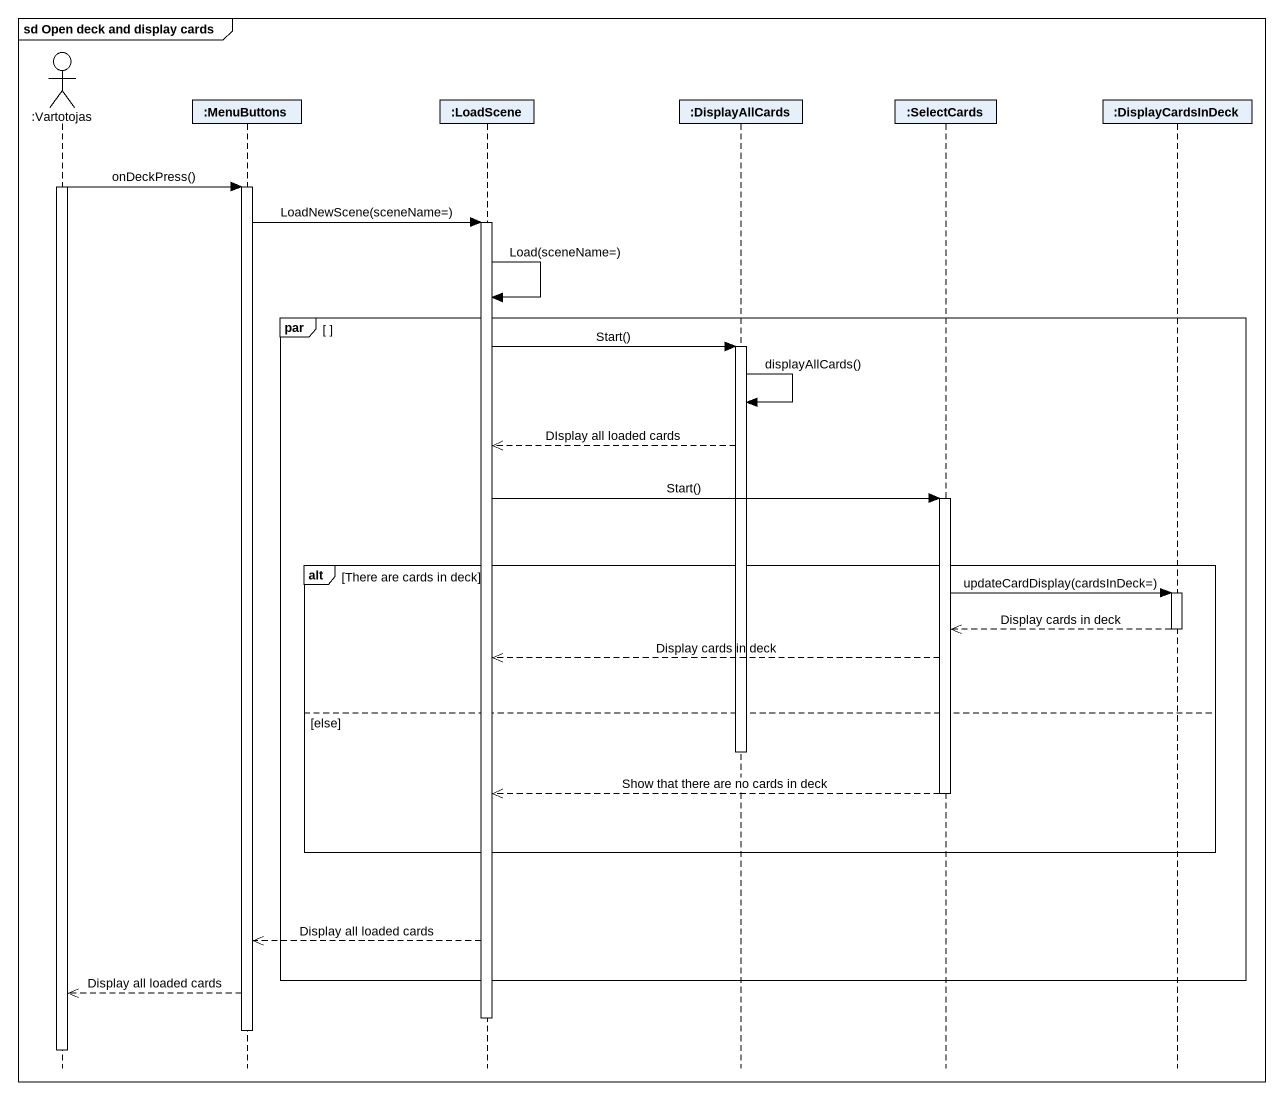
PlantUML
@startuml
mainframe sd Open deck and display cards
hide footbox
actor ":Vartotojas" as Vartotojas
participant ":MenuButtons" as MenuButtons
participant ":LoadScene" as LoadScene
participant ":DisplayAllCards" as DisplayAllCards
participant ":SelectCards" as SelectCards
participant ":DisplayCardsInDeck" as DisplayCardsInDeck

activate Vartotojas
Vartotojas -> MenuButtons : onDeckPress()
activate MenuButtons
MenuButtons -> LoadScene : LoadNewScene(sceneName=)
activate LoadScene
LoadScene -> LoadScene : Load(sceneName=)
par
  LoadScene -> DisplayAllCards : Start()
  activate DisplayAllCards
  DisplayAllCards -> DisplayAllCards : displayAllCards()
  DisplayAllCards -->> LoadScene : DIsplay all loaded cards
  LoadScene -> SelectCards : Start()
  activate SelectCards
  alt There are cards in deck
    SelectCards -> DisplayCardsInDeck : updateCardDisplay(cardsInDeck=)
    activate DisplayCardsInDeck
    DisplayCardsInDeck -->> SelectCards : Display cards in deck
    deactivate DisplayCardsInDeck
    SelectCards -->> LoadScene : Display cards in deck
  else else
    deactivate DisplayAllCards
    SelectCards -->> LoadScene : Show that there are no cards in deck
    deactivate SelectCards
  end
  LoadScene -->> MenuButtons : Display all loaded cards
end
MenuButtons -->> Vartotojas : Display all loaded cards
deactivate LoadScene
deactivate MenuButtons
deactivate Vartotojas
@enduml
